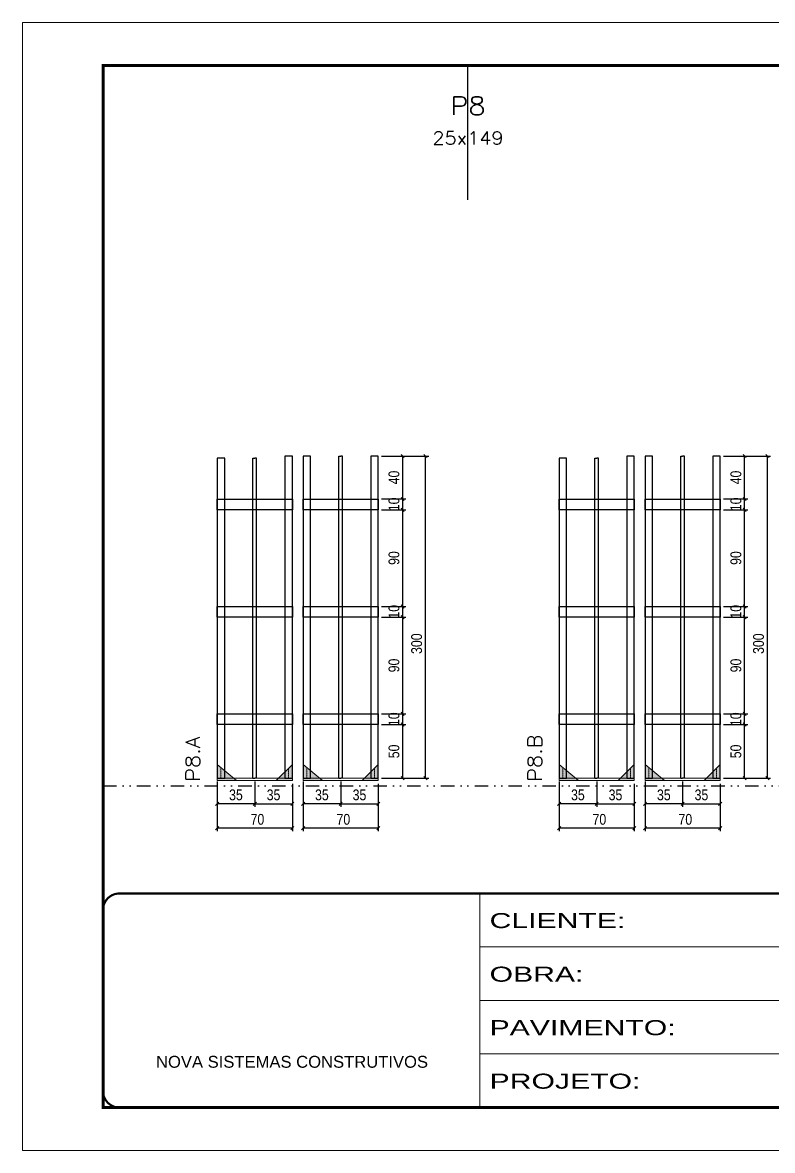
# Model space of a CAD drawing. Extents: x 14400 to 27878, y -21631 to 6985.
# Drawn here: x 17583 to 18281, y -7848 to -6798 of the extents above; entities that cross this region are included whole.
import ezdxf
from ezdxf.enums import TextEntityAlignment as Align

# ---------------------------------------------------------------- set-up
doc = ezdxf.new("R2010")
doc.units = 0
for name, pattern in [('CONTINUO', [0]), ('DASHED', [0.75, 0.5, -0.25]), ('DIVIDE2', [0.625, 0.25, -0.125, 0, -0.125, 0, -0.125]), ('HIDDEN', [0.375, 0.25, -0.125])]:
    doc.linetypes.add(name, pattern=pattern)
for name, color, linetype in [('COTA', 241, 'Continuous'), ('Nível', 160, 'Continuous'), ('SARR_2.2x10', 60, 'Continuous'), ('SARR_3.5x7', 81, 'Continuous'), ('SARR_7x7', 40, 'Continuous'), ('Texto de Titulo', 7, 'Continuous'), ('Texto Qtd Sarr', 242, 'Continuous')]:
    doc.layers.add(name, color=color, linetype=linetype)
for name, color, linetype, lineweight in [('Folhas', 255, 'Continuous', 9), ('Madeira', 126, 'Continuous', 18), ('Sarr 2.2x7', 40, 'Continuous', 9), ('SARRAFO DE PRESSAO', 251, 'DASHED', 9), ('Texto Seção', 7, 'Continuous', 15)]:
    doc.layers.add(name, color=color, linetype=linetype, lineweight=lineweight)
doc.styles.add('ARIAL', font='arial.ttf')
doc.styles.add('COTA TECNICA', font='techl___.ttf', dxfattribs={"height": 10})
doc.styles.add('REGUA-120', font='ROMANS.shx', dxfattribs={"height": 15})
doc.styles.add('ROMANS', font='romans.shx')
doc.styles.add('Tecnologia', font='')
doc.styles.get('Tecnologia').set_extended_font_data('Forgotten Futurist')
doc.dimstyles.new('PAINEL', dxfattribs={"dimtxt": 10, "dimasz": 3, "dimexe": 3, "dimexo": 3, "dimgap": 3, "dimtad": 1, "dimdec": 1, "dimzin": 12, "dimdsep": 46, "dimtxsty": 'COTA TECNICA', "dimblk1": 'OBLIQUE', "dimblk2": 'OBLIQUE', "dimsah": 1, "dimcen": 0.9, "dimclrd": 4, "dimclre": 4, "dimclrt": 240, "dimadec": 1, "dimazin": 3, "dimtfac": 1, "dimtdec": 1, "dimtmove": 0, "dimatfit": 3, "dimfxl": 1, "dimtolj": 1, "dimtzin": 12, "dimarcsym": 0})

# ---------------------------------------------------------------- blocks, each defined once
blk = doc.blocks.new('9999999999')
at = {"color": 30, "linetype": 'CONTINUO'}
for p, q in [((98564.6, 34230.2), (98564.6, 34429.4)), ((98564.6, 34379.6), (99584, 34379.6)), ((98564.6, 34329.8), (99488, 34329.8)), ((98564.6, 34280), (99488, 34280))]:
    blk.add_line(p, q, dxfattribs=at)
at = {"color": 30, "linetype": 'CONTINUO', "const_width": 2}
blk.add_lwpolyline([(99584, 34230.2), (99584, 34414.4, 0.414214), (99569, 34429.4), (98229, 34429.4, 0.414214), (98214, 34414.4), (98214, 34245.2, 0.414214), (98229, 34230.2), (99584, 34230.2)], format="xyb", dxfattribs=at)
at = {"layer": 'Folhas'}
blk.add_lwpolyline([(98139, 34190.2), (99624, 34190.2), (99624, 35240.2), (98139, 35240.2)], close=True, dxfattribs=at)
at = {"layer": 'Folhas', "color": 30, "const_width": 3}
blk.add_lwpolyline([(98214, 34230.2), (99584, 34230.2), (99584, 35200.2), (98214, 35200.2)], close=True, dxfattribs=at)
at = {"color": 7, "linetype": 'Continuous', "ltscale": 5, "style": 'ARIAL'}
blk.add_text('NOVA SISTEMAS CONSTRUTIVOS', height=11.059, dxfattribs=at).set_placement((98263.2, 34267.2))
at = {"layer": 'Folhas', "color": 7, "style": 'Tecnologia', "width": 1.5}
for s, p in [('CLIENTE:', (98573.7, 34397.2)), ('OBRA:', (98573.7, 34347.3)), ('PAVIMENTO:', (98573.7, 34297.5)), ('PROJETO:', (98573.7, 34247.7))]:
    blk.add_text(s, height=14, dxfattribs=at).set_placement(p)
blk = doc.blocks.new('_Oblique')
at = {"color": 0, "linetype": 'ByBlock', "lineweight": -2}
blk.add_line((-0.5, -0.5), (0.5, 0.5), dxfattribs=at)
blk = doc.blocks.new('*D3918')
at = {"layer": 'COTA', "color": 4, "lineweight": -2, "transparency": 16777216}
for p, q in [((18232.9, -7506.9), (18232.9, -7551.1)), ((18162.9, -7519.9), (18162.9, -7551.1)), ((18232.9, -7548.1), (18162.9, -7548.1))]:
    blk.add_line(p, q, dxfattribs=at)
at = {"layer": 'Defpoints', "color": 0, "transparency": 16777216}
for p in [(18232.9, -7503.9), (18162.9, -7516.9), (18162.9, -7548.1)]:
    blk.add_point(p, dxfattribs=at)
at = {"layer": 'COTA', "color": 4, "lineweight": -2, "transparency": 16777216, "xscale": 3, "yscale": 3, "zscale": 3, "rotation": 180}
blk.add_blockref('_Oblique', (18162.9, -7548.1), dxfattribs=at)
at = {"layer": 'COTA', "color": 4, "lineweight": -2, "transparency": 16777216, "xscale": 3, "yscale": 3, "zscale": 3}
blk.add_blockref('_Oblique', (18232.9, -7548.1), dxfattribs=at)
at = {"layer": 'COTA', "color": 240, "transparency": 16777216, "insert": (18200.4, -7540), "char_height": 10, "attachment_point": 5, "style": 'COTA TECNICA'}
blk.add_mtext('\\A1;70', dxfattribs=at)
blk = doc.blocks.new('*D3919')
at = {"layer": 'COTA', "color": 4, "lineweight": -2, "transparency": 16777216}
for p, q in [((18235.9, -7451.7), (18258.6, -7451.7)), ((18255.6, -7501.7), (18255.6, -7451.7)), ((18235.9, -7501.7), (18258.6, -7501.7))]:
    blk.add_line(p, q, dxfattribs=at)
at = {"layer": 'Defpoints', "color": 0, "transparency": 16777216}
for p in [(18232.9, -7451.7), (18255.6, -7451.7), (18232.9, -7501.7)]:
    blk.add_point(p, dxfattribs=at)
at = {"layer": 'COTA', "color": 4, "lineweight": -2, "transparency": 16777216, "xscale": 3, "yscale": 3, "zscale": 3}
for p, rotation in [((18255.6, -7451.7), 90), ((18255.6, -7501.7), 270)]:
    blk.add_blockref('_Oblique', p, dxfattribs=dict(at, rotation=rotation))
at = {"layer": 'COTA', "color": 240, "transparency": 16777216, "insert": (18247.5, -7476.7), "char_height": 10, "attachment_point": 5, "rotation": 90, "style": 'COTA TECNICA'}
blk.add_mtext('\\A1;50', dxfattribs=at)
blk = doc.blocks.new('*D3920')
at = {"layer": 'COTA', "color": 4, "lineweight": -2, "transparency": 16777216}
for p, q in [((18235.9, -7441.7), (18258.6, -7441.7)), ((18255.6, -7451.7), (18255.6, -7441.7)), ((18235.9, -7451.7), (18258.6, -7451.7))]:
    blk.add_line(p, q, dxfattribs=at)
at = {"layer": 'Defpoints', "color": 0, "transparency": 16777216}
for p in [(18232.9, -7441.7), (18255.6, -7441.7), (18232.9, -7451.7)]:
    blk.add_point(p, dxfattribs=at)
at = {"layer": 'COTA', "color": 4, "lineweight": -2, "transparency": 16777216, "xscale": 3, "yscale": 3, "zscale": 3}
for p, rotation in [((18255.6, -7441.7), 90), ((18255.6, -7451.7), 270)]:
    blk.add_blockref('_Oblique', p, dxfattribs=dict(at, rotation=rotation))
at = {"layer": 'COTA', "color": 240, "transparency": 16777216, "insert": (18247.5, -7446.7), "char_height": 10, "attachment_point": 5, "rotation": 90, "style": 'COTA TECNICA'}
blk.add_mtext('\\A1;10', dxfattribs=at)
blk = doc.blocks.new('*D3921')
at = {"layer": 'COTA', "color": 4, "lineweight": -2, "transparency": 16777216}
for p, q in [((18235.9, -7351.7), (18258.6, -7351.7)), ((18255.6, -7441.7), (18255.6, -7351.7)), ((18235.9, -7441.7), (18258.6, -7441.7))]:
    blk.add_line(p, q, dxfattribs=at)
at = {"layer": 'Defpoints', "color": 0, "transparency": 16777216}
for p in [(18232.9, -7351.7), (18255.6, -7351.7), (18232.9, -7441.7)]:
    blk.add_point(p, dxfattribs=at)
at = {"layer": 'COTA', "color": 4, "lineweight": -2, "transparency": 16777216, "xscale": 3, "yscale": 3, "zscale": 3}
for p, rotation in [((18255.6, -7351.7), 90), ((18255.6, -7441.7), 270)]:
    blk.add_blockref('_Oblique', p, dxfattribs=dict(at, rotation=rotation))
at = {"layer": 'COTA', "color": 240, "transparency": 16777216, "insert": (18247.5, -7396.7), "char_height": 10, "attachment_point": 5, "rotation": 90, "style": 'COTA TECNICA'}
blk.add_mtext('\\A1;90', dxfattribs=at)
blk = doc.blocks.new('*D3922')
at = {"layer": 'COTA', "color": 4, "lineweight": -2, "transparency": 16777216}
for p, q in [((18235.9, -7341.7), (18258.6, -7341.7)), ((18255.6, -7351.7), (18255.6, -7341.7)), ((18235.9, -7351.7), (18258.6, -7351.7))]:
    blk.add_line(p, q, dxfattribs=at)
at = {"layer": 'Defpoints', "color": 0, "transparency": 16777216}
for p in [(18232.9, -7341.7), (18255.6, -7341.7), (18232.9, -7351.7)]:
    blk.add_point(p, dxfattribs=at)
at = {"layer": 'COTA', "color": 4, "lineweight": -2, "transparency": 16777216, "xscale": 3, "yscale": 3, "zscale": 3}
for p, rotation in [((18255.6, -7341.7), 90), ((18255.6, -7351.7), 270)]:
    blk.add_blockref('_Oblique', p, dxfattribs=dict(at, rotation=rotation))
at = {"layer": 'COTA', "color": 240, "transparency": 16777216, "insert": (18247.5, -7346.7), "char_height": 10, "attachment_point": 5, "rotation": 90, "style": 'COTA TECNICA'}
blk.add_mtext('\\A1;10', dxfattribs=at)
blk = doc.blocks.new('*D3923')
at = {"layer": 'COTA', "color": 4, "lineweight": -2, "transparency": 16777216}
for p, q in [((18235.9, -7201.7), (18279.8, -7201.7)), ((18276.8, -7501.7), (18276.8, -7201.7)), ((18235.9, -7501.7), (18279.8, -7501.7))]:
    blk.add_line(p, q, dxfattribs=at)
at = {"layer": 'Defpoints', "color": 0, "transparency": 16777216}
for p in [(18232.9, -7201.7), (18276.8, -7201.7), (18232.9, -7501.7)]:
    blk.add_point(p, dxfattribs=at)
at = {"layer": 'COTA', "color": 4, "lineweight": -2, "transparency": 16777216, "xscale": 3, "yscale": 3, "zscale": 3}
for p, rotation in [((18276.8, -7201.7), 90), ((18276.8, -7501.7), 270)]:
    blk.add_blockref('_Oblique', p, dxfattribs=dict(at, rotation=rotation))
at = {"layer": 'COTA', "color": 240, "transparency": 16777216, "insert": (18268.6, -7376.4), "char_height": 10, "attachment_point": 5, "rotation": 90, "style": 'COTA TECNICA'}
blk.add_mtext('\\A1;300', dxfattribs=at)
blk = doc.blocks.new('*D3924')
at = {"layer": 'COTA', "color": 4, "lineweight": -2, "transparency": 16777216}
for p, q in [((18152.9, -7506.9), (18152.9, -7551.1)), ((18082.9, -7519.9), (18082.9, -7551.1)), ((18152.9, -7548.1), (18082.9, -7548.1))]:
    blk.add_line(p, q, dxfattribs=at)
at = {"layer": 'Defpoints', "color": 0, "transparency": 16777216}
for p in [(18152.9, -7503.9), (18082.9, -7516.9), (18082.9, -7548.1)]:
    blk.add_point(p, dxfattribs=at)
at = {"layer": 'COTA', "color": 4, "lineweight": -2, "transparency": 16777216, "xscale": 3, "yscale": 3, "zscale": 3, "rotation": 180}
blk.add_blockref('_Oblique', (18082.9, -7548.1), dxfattribs=at)
at = {"layer": 'COTA', "color": 4, "lineweight": -2, "transparency": 16777216, "xscale": 3, "yscale": 3, "zscale": 3}
blk.add_blockref('_Oblique', (18152.9, -7548.1), dxfattribs=at)
at = {"layer": 'COTA', "color": 240, "transparency": 16777216, "insert": (18120.4, -7540), "char_height": 10, "attachment_point": 5, "style": 'COTA TECNICA'}
blk.add_mtext('\\A1;70', dxfattribs=at)
blk = doc.blocks.new('*D3925')
at = {"layer": 'COTA', "color": 4, "lineweight": -2, "transparency": 16777216}
for p, q in [((18082.9, -7504.7), (18082.9, -7528.4)), ((18117.9, -7504.7), (18117.9, -7528.4)), ((18117.9, -7525.4), (18082.9, -7525.4))]:
    blk.add_line(p, q, dxfattribs=at)
at = {"layer": 'Defpoints', "color": 0, "transparency": 16777216}
for p in [(18082.9, -7501.7), (18117.9, -7501.7), (18082.9, -7525.4)]:
    blk.add_point(p, dxfattribs=at)
at = {"layer": 'COTA', "color": 4, "lineweight": -2, "transparency": 16777216, "xscale": 3, "yscale": 3, "zscale": 3, "rotation": 180}
blk.add_blockref('_Oblique', (18082.9, -7525.4), dxfattribs=at)
at = {"layer": 'COTA', "color": 4, "lineweight": -2, "transparency": 16777216, "xscale": 3, "yscale": 3, "zscale": 3}
blk.add_blockref('_Oblique', (18117.9, -7525.4), dxfattribs=at)
at = {"layer": 'COTA', "color": 240, "transparency": 16777216, "insert": (18100.4, -7517.2), "char_height": 10, "attachment_point": 5, "style": 'COTA TECNICA'}
blk.add_mtext('\\A1;35', dxfattribs=at)
blk = doc.blocks.new('*D3926')
at = {"layer": 'COTA', "color": 4, "lineweight": -2, "transparency": 16777216}
for p, q in [((18235.9, -7251.7), (18258.6, -7251.7)), ((18255.6, -7341.7), (18255.6, -7251.7)), ((18235.9, -7341.7), (18258.6, -7341.7))]:
    blk.add_line(p, q, dxfattribs=at)
at = {"layer": 'Defpoints', "color": 0, "transparency": 16777216}
for p in [(18232.9, -7251.7), (18255.6, -7251.7), (18232.9, -7341.7)]:
    blk.add_point(p, dxfattribs=at)
at = {"layer": 'COTA', "color": 4, "lineweight": -2, "transparency": 16777216, "xscale": 3, "yscale": 3, "zscale": 3}
for p, rotation in [((18255.6, -7251.7), 90), ((18255.6, -7341.7), 270)]:
    blk.add_blockref('_Oblique', p, dxfattribs=dict(at, rotation=rotation))
at = {"layer": 'COTA', "color": 240, "transparency": 16777216, "insert": (18247.5, -7296.7), "char_height": 10, "attachment_point": 5, "rotation": 90, "style": 'COTA TECNICA'}
blk.add_mtext('\\A1;90', dxfattribs=at)
blk = doc.blocks.new('*D3927')
at = {"layer": 'COTA', "color": 4, "lineweight": -2, "transparency": 16777216}
for p, q in [((18235.9, -7241.7), (18258.6, -7241.7)), ((18255.6, -7251.7), (18255.6, -7241.7)), ((18235.9, -7251.7), (18258.6, -7251.7))]:
    blk.add_line(p, q, dxfattribs=at)
at = {"layer": 'Defpoints', "color": 0, "transparency": 16777216}
for p in [(18232.9, -7241.7), (18255.6, -7241.7), (18232.9, -7251.7)]:
    blk.add_point(p, dxfattribs=at)
at = {"layer": 'COTA', "color": 4, "lineweight": -2, "transparency": 16777216, "xscale": 3, "yscale": 3, "zscale": 3}
for p, rotation in [((18255.6, -7241.7), 90), ((18255.6, -7251.7), 270)]:
    blk.add_blockref('_Oblique', p, dxfattribs=dict(at, rotation=rotation))
at = {"layer": 'COTA', "color": 240, "transparency": 16777216, "insert": (18247.5, -7246.7), "char_height": 10, "attachment_point": 5, "rotation": 90, "style": 'COTA TECNICA'}
blk.add_mtext('\\A1;10', dxfattribs=at)
blk = doc.blocks.new('*D3928')
at = {"layer": 'COTA', "color": 4, "lineweight": -2, "transparency": 16777216}
for p, q in [((18235.9, -7201.7), (18258.6, -7201.7)), ((18255.6, -7241.7), (18255.6, -7201.7)), ((18235.9, -7241.7), (18258.6, -7241.7))]:
    blk.add_line(p, q, dxfattribs=at)
at = {"layer": 'Defpoints', "color": 0, "transparency": 16777216}
for p in [(18232.9, -7201.7), (18255.6, -7201.7), (18232.9, -7241.7)]:
    blk.add_point(p, dxfattribs=at)
at = {"layer": 'COTA', "color": 4, "lineweight": -2, "transparency": 16777216, "xscale": 3, "yscale": 3, "zscale": 3}
for p, rotation in [((18255.6, -7201.7), 90), ((18255.6, -7241.7), 270)]:
    blk.add_blockref('_Oblique', p, dxfattribs=dict(at, rotation=rotation))
at = {"layer": 'COTA', "color": 240, "transparency": 16777216, "insert": (18247.5, -7221.7), "char_height": 10, "attachment_point": 5, "rotation": 90, "style": 'COTA TECNICA'}
blk.add_mtext('\\A1;40', dxfattribs=at)
blk = doc.blocks.new('*D3929')
at = {"layer": 'COTA', "color": 4, "lineweight": -2, "transparency": 16777216}
for p, q in [((18162.9, -7504.7), (18162.9, -7528.4)), ((18197.9, -7504.7), (18197.9, -7528.4)), ((18197.9, -7525.4), (18162.9, -7525.4))]:
    blk.add_line(p, q, dxfattribs=at)
at = {"layer": 'Defpoints', "color": 0, "transparency": 16777216}
for p in [(18162.9, -7501.7), (18197.9, -7501.7), (18162.9, -7525.4)]:
    blk.add_point(p, dxfattribs=at)
at = {"layer": 'COTA', "color": 4, "lineweight": -2, "transparency": 16777216, "xscale": 3, "yscale": 3, "zscale": 3, "rotation": 180}
blk.add_blockref('_Oblique', (18162.9, -7525.4), dxfattribs=at)
at = {"layer": 'COTA', "color": 4, "lineweight": -2, "transparency": 16777216, "xscale": 3, "yscale": 3, "zscale": 3}
blk.add_blockref('_Oblique', (18197.9, -7525.4), dxfattribs=at)
at = {"layer": 'COTA', "color": 240, "transparency": 16777216, "insert": (18180.4, -7517.2), "char_height": 10, "attachment_point": 5, "style": 'COTA TECNICA'}
blk.add_mtext('\\A1;35', dxfattribs=at)
blk = doc.blocks.new('*D3916')
at = {"layer": 'COTA', "color": 4, "lineweight": -2, "transparency": 16777216}
for p, q in [((18117.9, -7504.7), (18117.9, -7528.4)), ((18152.9, -7506.9), (18152.9, -7528.4)), ((18117.9, -7525.4), (18152.9, -7525.4))]:
    blk.add_line(p, q, dxfattribs=at)
at = {"layer": 'Defpoints', "color": 0, "transparency": 16777216}
for p in [(18117.9, -7501.7), (18152.9, -7503.9), (18152.9, -7525.4)]:
    blk.add_point(p, dxfattribs=at)
at = {"layer": 'COTA', "color": 4, "lineweight": -2, "transparency": 16777216, "xscale": 3, "yscale": 3, "zscale": 3, "rotation": 180}
blk.add_blockref('_Oblique', (18117.9, -7525.4), dxfattribs=at)
at = {"layer": 'COTA', "color": 4, "lineweight": -2, "transparency": 16777216, "xscale": 3, "yscale": 3, "zscale": 3}
blk.add_blockref('_Oblique', (18152.9, -7525.4), dxfattribs=at)
at = {"layer": 'COTA', "color": 240, "transparency": 16777216, "insert": (18135.4, -7517.2), "char_height": 10, "attachment_point": 5, "style": 'COTA TECNICA'}
blk.add_mtext('\\A1;35', dxfattribs=at)
blk = doc.blocks.new('*D3917')
at = {"layer": 'COTA', "color": 4, "lineweight": -2, "transparency": 16777216}
for p, q in [((18197.9, -7504.7), (18197.9, -7528.4)), ((18232.9, -7506.9), (18232.9, -7528.4)), ((18197.9, -7525.4), (18232.9, -7525.4))]:
    blk.add_line(p, q, dxfattribs=at)
at = {"layer": 'Defpoints', "color": 0, "transparency": 16777216}
for p in [(18197.9, -7501.7), (18232.9, -7503.9), (18232.9, -7525.4)]:
    blk.add_point(p, dxfattribs=at)
at = {"layer": 'COTA', "color": 4, "lineweight": -2, "transparency": 16777216, "xscale": 3, "yscale": 3, "zscale": 3, "rotation": 180}
blk.add_blockref('_Oblique', (18197.9, -7525.4), dxfattribs=at)
at = {"layer": 'COTA', "color": 4, "lineweight": -2, "transparency": 16777216, "xscale": 3, "yscale": 3, "zscale": 3}
blk.add_blockref('_Oblique', (18232.9, -7525.4), dxfattribs=at)
at = {"layer": 'COTA', "color": 240, "transparency": 16777216, "insert": (18215.4, -7517.2), "char_height": 10, "attachment_point": 5, "style": 'COTA TECNICA'}
blk.add_mtext('\\A1;35', dxfattribs=at)
blk = doc.blocks.new('titulo1')
at = {"layer": 'Defpoints', "color": 252, "linetype": 'HIDDEN', "ltscale": 2}
blk.add_line((0, 0), (0, 125), dxfattribs=at)
at = {"layer": 'Defpoints', "style": 'ROMANS', "oblique": 15}
blk.add_attdef('FOLHA', text='', height=10, dxfattribs=at).set_placement((0, 15.6), align=Align.MIDDLE_CENTER)
at = {"layer": 'Texto Qtd Sarr', "color": 3, "style": 'ROMANS', "oblique": 15}
for tag, height, p in [('TITULO', 17, (0, 71.4)), ('SEÇÃO', 12, (0, 41.5))]:
    blk.add_attdef(tag, text='', height=height, dxfattribs=at).set_placement(p, align=Align.MIDDLE_CENTER)
blk = doc.blocks.new('*D3930')
at = {"layer": 'COTA', "color": 4, "lineweight": -2, "transparency": 16777216}
for p, q in [((17914.6, -7506.9), (17914.6, -7551.1)), ((17844.6, -7519.9), (17844.6, -7551.1)), ((17914.6, -7548.1), (17844.6, -7548.1))]:
    blk.add_line(p, q, dxfattribs=at)
at = {"layer": 'Defpoints', "color": 0, "transparency": 16777216}
for p in [(17914.6, -7503.9), (17844.6, -7516.9), (17844.6, -7548.1)]:
    blk.add_point(p, dxfattribs=at)
at = {"layer": 'COTA', "color": 4, "lineweight": -2, "transparency": 16777216, "xscale": 3, "yscale": 3, "zscale": 3, "rotation": 180}
blk.add_blockref('_Oblique', (17844.6, -7548.1), dxfattribs=at)
at = {"layer": 'COTA', "color": 4, "lineweight": -2, "transparency": 16777216, "xscale": 3, "yscale": 3, "zscale": 3}
blk.add_blockref('_Oblique', (17914.6, -7548.1), dxfattribs=at)
at = {"layer": 'COTA', "color": 240, "transparency": 16777216, "insert": (17882.1, -7540), "char_height": 10, "attachment_point": 5, "style": 'COTA TECNICA'}
blk.add_mtext('\\A1;70', dxfattribs=at)
blk = doc.blocks.new('*D3931')
at = {"layer": 'COTA', "color": 4, "lineweight": -2, "transparency": 16777216}
for p, q in [((17917.6, -7451.7), (17940.3, -7451.7)), ((17937.3, -7501.7), (17937.3, -7451.7)), ((17917.6, -7501.7), (17940.3, -7501.7))]:
    blk.add_line(p, q, dxfattribs=at)
at = {"layer": 'Defpoints', "color": 0, "transparency": 16777216}
for p in [(17914.6, -7451.7), (17937.3, -7451.7), (17914.6, -7501.7)]:
    blk.add_point(p, dxfattribs=at)
at = {"layer": 'COTA', "color": 4, "lineweight": -2, "transparency": 16777216, "xscale": 3, "yscale": 3, "zscale": 3}
for p, rotation in [((17937.3, -7451.7), 90), ((17937.3, -7501.7), 270)]:
    blk.add_blockref('_Oblique', p, dxfattribs=dict(at, rotation=rotation))
at = {"layer": 'COTA', "color": 240, "transparency": 16777216, "insert": (17929.2, -7476.7), "char_height": 10, "attachment_point": 5, "rotation": 90, "style": 'COTA TECNICA'}
blk.add_mtext('\\A1;50', dxfattribs=at)
blk = doc.blocks.new('*D3932')
at = {"layer": 'COTA', "color": 4, "lineweight": -2, "transparency": 16777216}
for p, q in [((17917.6, -7441.7), (17940.3, -7441.7)), ((17937.3, -7451.7), (17937.3, -7441.7)), ((17917.6, -7451.7), (17940.3, -7451.7))]:
    blk.add_line(p, q, dxfattribs=at)
at = {"layer": 'Defpoints', "color": 0, "transparency": 16777216}
for p in [(17914.6, -7441.7), (17937.3, -7441.7), (17914.6, -7451.7)]:
    blk.add_point(p, dxfattribs=at)
at = {"layer": 'COTA', "color": 4, "lineweight": -2, "transparency": 16777216, "xscale": 3, "yscale": 3, "zscale": 3}
for p, rotation in [((17937.3, -7441.7), 90), ((17937.3, -7451.7), 270)]:
    blk.add_blockref('_Oblique', p, dxfattribs=dict(at, rotation=rotation))
at = {"layer": 'COTA', "color": 240, "transparency": 16777216, "insert": (17929.2, -7446.7), "char_height": 10, "attachment_point": 5, "rotation": 90, "style": 'COTA TECNICA'}
blk.add_mtext('\\A1;10', dxfattribs=at)
blk = doc.blocks.new('*D3933')
at = {"layer": 'COTA', "color": 4, "lineweight": -2, "transparency": 16777216}
for p, q in [((17917.6, -7351.7), (17940.3, -7351.7)), ((17937.3, -7441.7), (17937.3, -7351.7)), ((17917.6, -7441.7), (17940.3, -7441.7))]:
    blk.add_line(p, q, dxfattribs=at)
at = {"layer": 'Defpoints', "color": 0, "transparency": 16777216}
for p in [(17914.6, -7351.7), (17937.3, -7351.7), (17914.6, -7441.7)]:
    blk.add_point(p, dxfattribs=at)
at = {"layer": 'COTA', "color": 4, "lineweight": -2, "transparency": 16777216, "xscale": 3, "yscale": 3, "zscale": 3}
for p, rotation in [((17937.3, -7351.7), 90), ((17937.3, -7441.7), 270)]:
    blk.add_blockref('_Oblique', p, dxfattribs=dict(at, rotation=rotation))
at = {"layer": 'COTA', "color": 240, "transparency": 16777216, "insert": (17929.2, -7396.7), "char_height": 10, "attachment_point": 5, "rotation": 90, "style": 'COTA TECNICA'}
blk.add_mtext('\\A1;90', dxfattribs=at)
blk = doc.blocks.new('*D3934')
at = {"layer": 'COTA', "color": 4, "lineweight": -2, "transparency": 16777216}
for p, q in [((17917.6, -7341.7), (17940.3, -7341.7)), ((17937.3, -7351.7), (17937.3, -7341.7)), ((17917.6, -7351.7), (17940.3, -7351.7))]:
    blk.add_line(p, q, dxfattribs=at)
at = {"layer": 'Defpoints', "color": 0, "transparency": 16777216}
for p in [(17914.6, -7341.7), (17937.3, -7341.7), (17914.6, -7351.7)]:
    blk.add_point(p, dxfattribs=at)
at = {"layer": 'COTA', "color": 4, "lineweight": -2, "transparency": 16777216, "xscale": 3, "yscale": 3, "zscale": 3}
for p, rotation in [((17937.3, -7341.7), 90), ((17937.3, -7351.7), 270)]:
    blk.add_blockref('_Oblique', p, dxfattribs=dict(at, rotation=rotation))
at = {"layer": 'COTA', "color": 240, "transparency": 16777216, "insert": (17929.2, -7346.7), "char_height": 10, "attachment_point": 5, "rotation": 90, "style": 'COTA TECNICA'}
blk.add_mtext('\\A1;10', dxfattribs=at)
blk = doc.blocks.new('*D3935')
at = {"layer": 'COTA', "color": 4, "lineweight": -2, "transparency": 16777216}
for p, q in [((17917.6, -7201.7), (17961.5, -7201.7)), ((17958.5, -7501.7), (17958.5, -7201.7)), ((17917.6, -7501.7), (17961.5, -7501.7))]:
    blk.add_line(p, q, dxfattribs=at)
at = {"layer": 'Defpoints', "color": 0, "transparency": 16777216}
for p in [(17914.6, -7201.7), (17958.5, -7201.7), (17914.6, -7501.7)]:
    blk.add_point(p, dxfattribs=at)
at = {"layer": 'COTA', "color": 4, "lineweight": -2, "transparency": 16777216, "xscale": 3, "yscale": 3, "zscale": 3}
for p, rotation in [((17958.5, -7201.7), 90), ((17958.5, -7501.7), 270)]:
    blk.add_blockref('_Oblique', p, dxfattribs=dict(at, rotation=rotation))
at = {"layer": 'COTA', "color": 240, "transparency": 16777216, "insert": (17950.3, -7376.4), "char_height": 10, "attachment_point": 5, "rotation": 90, "style": 'COTA TECNICA'}
blk.add_mtext('\\A1;300', dxfattribs=at)
blk = doc.blocks.new('*D3936')
at = {"layer": 'COTA', "color": 4, "lineweight": -2, "transparency": 16777216}
for p, q in [((17834.6, -7506.9), (17834.6, -7551.1)), ((17764.6, -7519.9), (17764.6, -7551.1)), ((17834.6, -7548.1), (17764.6, -7548.1))]:
    blk.add_line(p, q, dxfattribs=at)
at = {"layer": 'Defpoints', "color": 0, "transparency": 16777216}
for p in [(17834.6, -7503.9), (17764.6, -7516.9), (17764.6, -7548.1)]:
    blk.add_point(p, dxfattribs=at)
at = {"layer": 'COTA', "color": 4, "lineweight": -2, "transparency": 16777216, "xscale": 3, "yscale": 3, "zscale": 3, "rotation": 180}
blk.add_blockref('_Oblique', (17764.6, -7548.1), dxfattribs=at)
at = {"layer": 'COTA', "color": 4, "lineweight": -2, "transparency": 16777216, "xscale": 3, "yscale": 3, "zscale": 3}
blk.add_blockref('_Oblique', (17834.6, -7548.1), dxfattribs=at)
at = {"layer": 'COTA', "color": 240, "transparency": 16777216, "insert": (17802.1, -7540), "char_height": 10, "attachment_point": 5, "style": 'COTA TECNICA'}
blk.add_mtext('\\A1;70', dxfattribs=at)
blk = doc.blocks.new('*D3937')
at = {"layer": 'COTA', "color": 4, "lineweight": -2, "transparency": 16777216}
for p, q in [((17764.6, -7504.7), (17764.6, -7528.4)), ((17799.6, -7504.7), (17799.6, -7528.4)), ((17799.6, -7525.4), (17764.6, -7525.4))]:
    blk.add_line(p, q, dxfattribs=at)
at = {"layer": 'Defpoints', "color": 0, "transparency": 16777216}
for p in [(17764.6, -7501.7), (17799.6, -7501.7), (17764.6, -7525.4)]:
    blk.add_point(p, dxfattribs=at)
at = {"layer": 'COTA', "color": 4, "lineweight": -2, "transparency": 16777216, "xscale": 3, "yscale": 3, "zscale": 3, "rotation": 180}
blk.add_blockref('_Oblique', (17764.6, -7525.4), dxfattribs=at)
at = {"layer": 'COTA', "color": 4, "lineweight": -2, "transparency": 16777216, "xscale": 3, "yscale": 3, "zscale": 3}
blk.add_blockref('_Oblique', (17799.6, -7525.4), dxfattribs=at)
at = {"layer": 'COTA', "color": 240, "transparency": 16777216, "insert": (17782.1, -7517.2), "char_height": 10, "attachment_point": 5, "style": 'COTA TECNICA'}
blk.add_mtext('\\A1;35', dxfattribs=at)
blk = doc.blocks.new('*D3938')
at = {"layer": 'COTA', "color": 4, "lineweight": -2, "transparency": 16777216}
for p, q in [((17917.6, -7251.7), (17940.3, -7251.7)), ((17937.3, -7341.7), (17937.3, -7251.7)), ((17917.6, -7341.7), (17940.3, -7341.7))]:
    blk.add_line(p, q, dxfattribs=at)
at = {"layer": 'Defpoints', "color": 0, "transparency": 16777216}
for p in [(17914.6, -7251.7), (17937.3, -7251.7), (17914.6, -7341.7)]:
    blk.add_point(p, dxfattribs=at)
at = {"layer": 'COTA', "color": 4, "lineweight": -2, "transparency": 16777216, "xscale": 3, "yscale": 3, "zscale": 3}
for p, rotation in [((17937.3, -7251.7), 90), ((17937.3, -7341.7), 270)]:
    blk.add_blockref('_Oblique', p, dxfattribs=dict(at, rotation=rotation))
at = {"layer": 'COTA', "color": 240, "transparency": 16777216, "insert": (17929.2, -7296.7), "char_height": 10, "attachment_point": 5, "rotation": 90, "style": 'COTA TECNICA'}
blk.add_mtext('\\A1;90', dxfattribs=at)
blk = doc.blocks.new('*D3939')
at = {"layer": 'COTA', "color": 4, "lineweight": -2, "transparency": 16777216}
for p, q in [((17917.6, -7241.7), (17940.3, -7241.7)), ((17937.3, -7251.7), (17937.3, -7241.7)), ((17917.6, -7251.7), (17940.3, -7251.7))]:
    blk.add_line(p, q, dxfattribs=at)
at = {"layer": 'Defpoints', "color": 0, "transparency": 16777216}
for p in [(17914.6, -7241.7), (17937.3, -7241.7), (17914.6, -7251.7)]:
    blk.add_point(p, dxfattribs=at)
at = {"layer": 'COTA', "color": 4, "lineweight": -2, "transparency": 16777216, "xscale": 3, "yscale": 3, "zscale": 3}
for p, rotation in [((17937.3, -7241.7), 90), ((17937.3, -7251.7), 270)]:
    blk.add_blockref('_Oblique', p, dxfattribs=dict(at, rotation=rotation))
at = {"layer": 'COTA', "color": 240, "transparency": 16777216, "insert": (17929.2, -7246.7), "char_height": 10, "attachment_point": 5, "rotation": 90, "style": 'COTA TECNICA'}
blk.add_mtext('\\A1;10', dxfattribs=at)
blk = doc.blocks.new('*D3940')
at = {"layer": 'COTA', "color": 4, "lineweight": -2, "transparency": 16777216}
for p, q in [((17917.6, -7201.7), (17940.3, -7201.7)), ((17937.3, -7241.7), (17937.3, -7201.7)), ((17917.6, -7241.7), (17940.3, -7241.7))]:
    blk.add_line(p, q, dxfattribs=at)
at = {"layer": 'Defpoints', "color": 0, "transparency": 16777216}
for p in [(17914.6, -7201.7), (17937.3, -7201.7), (17914.6, -7241.7)]:
    blk.add_point(p, dxfattribs=at)
at = {"layer": 'COTA', "color": 4, "lineweight": -2, "transparency": 16777216, "xscale": 3, "yscale": 3, "zscale": 3}
for p, rotation in [((17937.3, -7201.7), 90), ((17937.3, -7241.7), 270)]:
    blk.add_blockref('_Oblique', p, dxfattribs=dict(at, rotation=rotation))
at = {"layer": 'COTA', "color": 240, "transparency": 16777216, "insert": (17929.2, -7221.7), "char_height": 10, "attachment_point": 5, "rotation": 90, "style": 'COTA TECNICA'}
blk.add_mtext('\\A1;40', dxfattribs=at)
blk = doc.blocks.new('*D3941')
at = {"layer": 'COTA', "color": 4, "lineweight": -2, "transparency": 16777216}
for p, q in [((17844.6, -7504.7), (17844.6, -7528.4)), ((17879.6, -7504.7), (17879.6, -7528.4)), ((17879.6, -7525.4), (17844.6, -7525.4))]:
    blk.add_line(p, q, dxfattribs=at)
at = {"layer": 'Defpoints', "color": 0, "transparency": 16777216}
for p in [(17844.6, -7501.7), (17879.6, -7501.7), (17844.6, -7525.4)]:
    blk.add_point(p, dxfattribs=at)
at = {"layer": 'COTA', "color": 4, "lineweight": -2, "transparency": 16777216, "xscale": 3, "yscale": 3, "zscale": 3, "rotation": 180}
blk.add_blockref('_Oblique', (17844.6, -7525.4), dxfattribs=at)
at = {"layer": 'COTA', "color": 4, "lineweight": -2, "transparency": 16777216, "xscale": 3, "yscale": 3, "zscale": 3}
blk.add_blockref('_Oblique', (17879.6, -7525.4), dxfattribs=at)
at = {"layer": 'COTA', "color": 240, "transparency": 16777216, "insert": (17862.1, -7517.2), "char_height": 10, "attachment_point": 5, "style": 'COTA TECNICA'}
blk.add_mtext('\\A1;35', dxfattribs=at)
blk = doc.blocks.new('*D3942')
at = {"layer": 'COTA', "color": 4, "lineweight": -2, "transparency": 16777216}
for p, q in [((17799.6, -7504.7), (17799.6, -7528.4)), ((17834.6, -7506.9), (17834.6, -7528.4)), ((17799.6, -7525.4), (17834.6, -7525.4))]:
    blk.add_line(p, q, dxfattribs=at)
at = {"layer": 'Defpoints', "color": 0, "transparency": 16777216}
for p in [(17799.6, -7501.7), (17834.6, -7503.9), (17834.6, -7525.4)]:
    blk.add_point(p, dxfattribs=at)
at = {"layer": 'COTA', "color": 4, "lineweight": -2, "transparency": 16777216, "xscale": 3, "yscale": 3, "zscale": 3, "rotation": 180}
blk.add_blockref('_Oblique', (17799.6, -7525.4), dxfattribs=at)
at = {"layer": 'COTA', "color": 4, "lineweight": -2, "transparency": 16777216, "xscale": 3, "yscale": 3, "zscale": 3}
blk.add_blockref('_Oblique', (17834.6, -7525.4), dxfattribs=at)
at = {"layer": 'COTA', "color": 240, "transparency": 16777216, "insert": (17817.1, -7517.2), "char_height": 10, "attachment_point": 5, "style": 'COTA TECNICA'}
blk.add_mtext('\\A1;35', dxfattribs=at)
blk = doc.blocks.new('*D3943')
at = {"layer": 'COTA', "color": 4, "lineweight": -2, "transparency": 16777216}
for p, q in [((17879.6, -7504.7), (17879.6, -7528.4)), ((17914.6, -7506.9), (17914.6, -7528.4)), ((17879.6, -7525.4), (17914.6, -7525.4))]:
    blk.add_line(p, q, dxfattribs=at)
at = {"layer": 'Defpoints', "color": 0, "transparency": 16777216}
for p in [(17879.6, -7501.7), (17914.6, -7503.9), (17914.6, -7525.4)]:
    blk.add_point(p, dxfattribs=at)
at = {"layer": 'COTA', "color": 4, "lineweight": -2, "transparency": 16777216, "xscale": 3, "yscale": 3, "zscale": 3, "rotation": 180}
blk.add_blockref('_Oblique', (17879.6, -7525.4), dxfattribs=at)
at = {"layer": 'COTA', "color": 4, "lineweight": -2, "transparency": 16777216, "xscale": 3, "yscale": 3, "zscale": 3}
blk.add_blockref('_Oblique', (17914.6, -7525.4), dxfattribs=at)
at = {"layer": 'COTA', "color": 240, "transparency": 16777216, "insert": (17897.1, -7517.2), "char_height": 10, "attachment_point": 5, "style": 'COTA TECNICA'}
blk.add_mtext('\\A1;35', dxfattribs=at)

msp = doc.modelspace()

# ---------------------------------------------------------------- hatches: boundary and pattern name
at = {"layer": 'Madeira'}
h = msp.add_hatch(color=252, dxfattribs=at)
h.dxf.hatch_style = 2
h.paths.add_polyline_path([(17764.6, -7488.89), (17764.6, -7503.89), (17782.6, -7503.89)])
h = msp.add_hatch(color=252, dxfattribs=at)
h.dxf.hatch_style = 2
h.paths.add_polyline_path([(17834.6, -7488.89), (17834.6, -7503.89), (17819.6, -7503.89)])
h = msp.add_hatch(color=252, dxfattribs=at)
h.dxf.hatch_style = 2
h.paths.add_polyline_path([(17844.6, -7488.89), (17844.6, -7503.89), (17862.6, -7503.89)])
h = msp.add_hatch(color=252, dxfattribs=at)
h.dxf.hatch_style = 2
h.paths.add_polyline_path([(17914.6, -7488.89), (17914.6, -7503.89), (17899.6, -7503.89)])
h = msp.add_hatch(color=252, dxfattribs=at)
h.dxf.hatch_style = 2
h.paths.add_polyline_path([(18082.92, -7488.89), (18082.92, -7503.89), (18100.92, -7503.89)])
h = msp.add_hatch(color=252, dxfattribs=at)
h.dxf.hatch_style = 2
h.paths.add_polyline_path([(18152.92, -7488.89), (18152.92, -7503.89), (18137.92, -7503.89)])
h = msp.add_hatch(color=252, dxfattribs=at)
h.dxf.hatch_style = 2
h.paths.add_polyline_path([(18162.92, -7488.89), (18162.92, -7503.89), (18180.92, -7503.89)])
h = msp.add_hatch(color=252, dxfattribs=at)
h.dxf.hatch_style = 2
h.paths.add_polyline_path([(18232.92, -7488.89), (18232.92, -7503.89), (18217.92, -7503.89)])

# ---------------------------------------------------------------- linework, layer by layer
at = {"layer": 'Madeira', "color": 1, "linetype": 'HIDDEN'}
for p, q in [((17768.1, -7492.39), (17768.1, -7501.69)), ((17768.1, -7492.39), (17768.1, -7501.69)), ((17771.6, -7495.89), (17771.6, -7501.69)), ((17831.1, -7492.39), (17831.1, -7501.69)), ((17831.1, -7492.39), (17831.1, -7501.69)), ((17848.1, -7492.39), (17848.1, -7501.69)), ((17848.1, -7492.39), (17848.1, -7501.69)), ((17851.6, -7495.89), (17851.6, -7501.69)), ((17911.1, -7492.39), (17911.1, -7501.69)), ((17911.1, -7492.39), (17911.1, -7501.69)), ((18086.42, -7492.39), (18086.42, -7501.69)), ((18086.42, -7492.39), (18086.42, -7501.69)), ((18089.92, -7495.89), (18089.92, -7501.69)), ((18149.42, -7492.39), (18149.42, -7501.69)), ((18149.42, -7492.39), (18149.42, -7501.69)), ((18166.42, -7492.39), (18166.42, -7501.69)), ((18166.42, -7492.39), (18166.42, -7501.69)), ((18169.92, -7495.89), (18169.92, -7501.69)), ((18229.42, -7492.39), (18229.42, -7501.69)), ((18229.42, -7492.39), (18229.42, -7501.69)), ((17774.44, -7501.69), (17764.6, -7501.69)), ((17774.44, -7501.69), (17764.6, -7501.69)), ((17780.4, -7501.69), (17764.6, -7501.69)), ((17821.8, -7501.69), (17834.6, -7501.69)), ((17824.77, -7501.69), (17834.6, -7501.69)), ((17824.77, -7501.69), (17834.6, -7501.69)), ((17854.44, -7501.69), (17844.6, -7501.69)), ((17854.44, -7501.69), (17844.6, -7501.69)), ((17860.4, -7501.69), (17844.6, -7501.69)), ((17901.8, -7501.69), (17914.6, -7501.69)), ((17904.77, -7501.69), (17914.6, -7501.69)), ((17904.77, -7501.69), (17914.6, -7501.69)), ((18092.75, -7501.69), (18082.92, -7501.69)), ((18092.75, -7501.69), (18082.92, -7501.69)), ((18098.72, -7501.69), (18082.92, -7501.69)), ((18140.12, -7501.69), (18152.92, -7501.69)), ((18143.09, -7501.69), (18152.92, -7501.69)), ((18143.09, -7501.69), (18152.92, -7501.69)), ((18172.75, -7501.69), (18162.92, -7501.69)), ((18172.75, -7501.69), (18162.92, -7501.69)), ((18178.72, -7501.69), (18162.92, -7501.69)), ((18220.12, -7501.69), (18232.92, -7501.69)), ((18223.09, -7501.69), (18232.92, -7501.69)), ((18223.09, -7501.69), (18232.92, -7501.69))]:
    msp.add_line(p, q, dxfattribs=at)
at = {"layer": 'Madeira'}
for p, q in [((17764.6, -7501.69), (17764.6, -7503.89)), ((17764.6, -7501.69), (17764.6, -7503.89)), ((17764.6, -7501.69), (17764.6, -7503.89)), ((17844.6, -7501.69), (17844.6, -7503.89)), ((17844.6, -7501.69), (17844.6, -7503.89)), ((17844.6, -7501.69), (17844.6, -7503.89)), ((18082.92, -7501.69), (18082.92, -7503.89)), ((18082.92, -7501.69), (18082.92, -7503.89)), ((18082.92, -7501.69), (18082.92, -7503.89)), ((18162.92, -7501.69), (18162.92, -7503.89)), ((18162.92, -7501.69), (18162.92, -7503.89)), ((18162.92, -7501.69), (18162.92, -7503.89))]:
    msp.add_line(p, q, dxfattribs=at)
at = {"layer": 'Madeira', "color": 0}
for points in [[(17764.6, -7488.89), (17764.6, -7503.89), (17782.6, -7503.89), (17764.6, -7488.89)], [(17834.6, -7488.89), (17834.6, -7503.89), (17819.6, -7503.89), (17834.6, -7488.89)], [(17844.6, -7488.89), (17844.6, -7503.89), (17862.6, -7503.89), (17844.6, -7488.89)], [(17914.6, -7488.89), (17914.6, -7503.89), (17899.6, -7503.89), (17914.6, -7488.89)], [(18082.92, -7488.89), (18082.92, -7503.89), (18100.92, -7503.89), (18082.92, -7488.89)], [(18152.92, -7488.89), (18152.92, -7503.89), (18137.92, -7503.89), (18152.92, -7488.89)], [(18162.92, -7488.89), (18162.92, -7503.89), (18180.92, -7503.89), (18162.92, -7488.89)], [(18232.92, -7488.89), (18232.92, -7503.89), (18217.92, -7503.89), (18232.92, -7488.89)]]:
    msp.add_lwpolyline(points, dxfattribs=at)
at = {"layer": 'Nível', "color": 4, "linetype": 'DIVIDE2', "ltscale": 50}
msp.add_line((17658.47, -7508.89), (19028.47, -7508.89), dxfattribs=at)
at = {"layer": 'Sarr 2.2x7'}
for points in [[(17834.6, -7501.69), (17764.6, -7501.69), (17764.6, -7503.89), (17834.6, -7503.89)], [(17914.6, -7501.69), (17844.6, -7501.69), (17844.6, -7503.89), (17914.6, -7503.89)], [(18152.92, -7501.69), (18082.92, -7501.69), (18082.92, -7503.89), (18152.92, -7503.89)], [(18232.92, -7501.69), (18162.92, -7501.69), (18162.92, -7503.89), (18232.92, -7503.89)]]:
    msp.add_lwpolyline(points, close=True, dxfattribs=at)
at = {"layer": 'SARR_2.2x10'}
for points in [[(17764.6, -7241.73), (17834.6, -7241.73), (17834.6, -7251.73), (17764.6, -7251.73)], [(17844.6, -7241.73), (17914.61, -7241.73), (17914.61, -7251.73), (17844.6, -7251.73)], [(18082.92, -7241.73), (18152.92, -7241.73), (18152.92, -7251.73), (18082.92, -7251.73)], [(18162.92, -7241.73), (18232.92, -7241.73), (18232.92, -7251.73), (18162.92, -7251.73)], [(17764.6, -7341.73), (17834.6, -7341.73), (17834.6, -7351.73), (17764.6, -7351.73)], [(17844.6, -7341.73), (17914.61, -7341.73), (17914.61, -7351.73), (17844.6, -7351.73)], [(18082.92, -7341.73), (18152.92, -7341.73), (18152.92, -7351.73), (18082.92, -7351.73)], [(18162.92, -7341.73), (18232.92, -7341.73), (18232.92, -7351.73), (18162.92, -7351.73)], [(17764.6, -7441.73), (17834.6, -7441.73), (17834.6, -7451.73), (17764.6, -7451.73)], [(17844.6, -7441.73), (17914.61, -7441.73), (17914.61, -7451.73), (17844.6, -7451.73)], [(18082.92, -7441.73), (18152.92, -7441.73), (18152.92, -7451.73), (18082.92, -7451.73)], [(18162.92, -7441.73), (18232.92, -7441.73), (18232.92, -7451.73), (18162.92, -7451.73)]]:
    msp.add_lwpolyline(points, close=True, dxfattribs=at)
at = {"layer": 'SARR_3.5x7'}
for p, q in [((17877.85, -7501.69), (17877.86, -7201.73)), ((17877.86, -7201.73), (17879.61, -7201.73)), ((17881.36, -7201.73), (17879.61, -7201.73)), ((17881.35, -7501.69), (17881.36, -7201.73)), ((18196.17, -7501.69), (18196.17, -7201.73)), ((18196.17, -7201.73), (18197.92, -7201.73)), ((18199.67, -7201.73), (18197.92, -7201.73)), ((18199.67, -7501.69), (18199.67, -7201.73)), ((17797.85, -7501.69), (17797.85, -7203.67)), ((17797.85, -7203.67), (17799.6, -7203.67)), ((17801.35, -7203.67), (17799.6, -7203.67)), ((17801.35, -7501.69), (17801.35, -7203.67)), ((18116.17, -7501.69), (18116.17, -7203.67)), ((18116.17, -7203.67), (18117.92, -7203.67)), ((18119.67, -7203.67), (18117.92, -7203.67)), ((18119.67, -7501.69), (18119.67, -7203.67)), ((17797.85, -7501.69), (17799.6, -7501.69)), ((17801.35, -7501.69), (17799.6, -7501.69)), ((17877.85, -7501.69), (17879.6, -7501.69)), ((17881.35, -7501.69), (17879.6, -7501.69)), ((18116.17, -7501.69), (18117.92, -7501.69)), ((18119.67, -7501.69), (18117.92, -7501.69)), ((18196.17, -7501.69), (18197.92, -7501.69)), ((18199.67, -7501.69), (18197.92, -7501.69))]:
    msp.add_line(p, q, dxfattribs=at)
at = {"layer": 'SARR_7x7'}
for points in [[(17827.6, -7501.69), (17834.6, -7501.69), (17834.6, -7201.73), (17827.6, -7201.73)], [(17844.6, -7501.69), (17851.6, -7501.69), (17851.61, -7201.73), (17844.61, -7201.73)], [(17907.6, -7501.69), (17914.6, -7501.69), (17914.61, -7201.73), (17907.61, -7201.73)], [(18145.92, -7501.69), (18152.92, -7501.69), (18152.92, -7201.73), (18145.92, -7201.73)], [(18162.92, -7501.69), (18169.92, -7501.69), (18169.92, -7201.73), (18162.92, -7201.73)], [(18225.92, -7501.69), (18232.92, -7501.69), (18232.92, -7201.73), (18225.92, -7201.73)], [(17764.6, -7501.69), (17771.6, -7501.69), (17771.6, -7203.67), (17764.6, -7203.67)], [(18082.92, -7501.69), (18089.92, -7501.69), (18089.92, -7203.67), (18082.92, -7203.67)]]:
    msp.add_lwpolyline(points, close=True, dxfattribs=at)

# ---------------------------------------------------------------- block references
at = {"layer": 'SARRAFO DE PRESSAO', "color": 6, "linetype": 'ByBlock'}
msp.add_blockref('9999999999', (-80555.51, -42038.38), dxfattribs=at)
at = {"layer": 'Texto Seção'}
ref = msp.add_blockref('titulo1', (17998.05, -6963.17), dxfattribs=at)
ref.add_attrib('TITULO', 'P8', dxfattribs={"layer": 'Texto de Titulo', "color": 7, "height": 17, "style": 'ROMANS', "width": 1.1}).set_placement((17998.05, -6875.67), align=Align.MIDDLE_CENTER)
ref.add_attrib('SEÇÃO', '25x149', dxfattribs={"layer": 'Texto de Titulo', "color": 7, "height": 12, "style": 'ROMANS', "width": 1.1}).set_placement((17998.05, -6905.67), align=Align.MIDDLE_CENTER)

# ---------------------------------------------------------------- texts
at = {"layer": 'Texto Seção', "style": 'REGUA-120', "width": 1.1}
for s, p in [('P8.A', (17748.46, -7505)), ('P8.B', (18066.78, -7505))]:
    msp.add_text(s, height=13, rotation=90, dxfattribs=at).set_placement(p)

# ---------------------------------------------------------------- dimensions: what is measured, and where the dimension line sits
at = {"layer": 'COTA'}
for base, p1, p2, angle, picture, middle in [((17958.52, -7201.73), (17914.6, -7501.73), (17914.61, -7201.73), 90, '*D3935', (17958.52, -7376.43)), ((18276.83, -7201.73), (18232.92, -7501.73), (18232.92, -7201.73), 90, '*D3923', (18276.83, -7376.43)), ((17937.3, -7241.69), (17914.6, -7251.69), (17914.6, -7241.69), 90, '*D3939', (17937.3, -7246.69)), ((18255.62, -7241.69), (18232.92, -7251.69), (18232.92, -7241.69), 90, '*D3927', (18255.62, -7246.69)), ((17937.3, -7341.69), (17914.6, -7351.69), (17914.6, -7341.69), 90, '*D3934', (17937.3, -7346.69)), ((18255.62, -7341.69), (18232.92, -7351.69), (18232.92, -7341.69), 90, '*D3922', (18255.62, -7346.69)), ((17937.3, -7441.69), (17914.6, -7451.69), (17914.6, -7441.69), 90, '*D3932', (17937.3, -7446.69)), ((18255.62, -7441.69), (18232.92, -7451.69), (18232.92, -7441.69), 90, '*D3920', (18255.62, -7446.69)), ((17764.6, -7548.07), (17834.6, -7503.89), (17764.6, -7516.89), 180, '*D3936', (17802.1, -7548.07)), ((17844.6, -7548.07), (17914.6, -7503.89), (17844.6, -7516.89), 180, '*D3930', (17882.1, -7548.07)), ((18082.92, -7548.07), (18152.92, -7503.89), (18082.92, -7516.89), 180, '*D3924', (18120.42, -7548.07)), ((18162.92, -7548.07), (18232.92, -7503.89), (18162.92, -7516.89), 180, '*D3918', (18200.42, -7548.07))]:
    dim = msp.add_linear_dim(base=base, p1=p1, p2=p2, angle=angle, dimstyle='PAINEL', override={"dimtmove": 1}, dxfattribs=at)
    dim.commit()
    dim.dimension.update_dxf_attribs({"geometry": picture, "text_midpoint": middle, "dimtype": 160})
for base, p1, p2, picture, middle in [((17937.3, -7201.73), (17914.61, -7241.73), (17914.61, -7201.73), '*D3940', (17929.2, -7221.73)), ((18255.62, -7201.73), (18232.92, -7241.73), (18232.92, -7201.73), '*D3928', (18247.52, -7221.73))]:
    dim = msp.add_linear_dim(base=base, p1=p1, p2=p2, angle=90, dimstyle='PAINEL', dxfattribs=at)
    dim.commit()
    dim.dimension.update_dxf_attribs({"geometry": picture, "text_midpoint": middle})
for base, p1, p2, angle, picture, middle in [((17937.3, -7251.69), (17914.6, -7341.73), (17914.6, -7251.69), 90, '*D3938', (17929.17, -7296.71)), ((18255.62, -7251.69), (18232.92, -7341.73), (18232.92, -7251.69), 90, '*D3926', (18247.49, -7296.71)), ((17937.3, -7351.69), (17914.6, -7441.69), (17914.6, -7351.69), 90, '*D3933', (17929.17, -7396.69)), ((18255.62, -7351.69), (18232.92, -7441.69), (18232.92, -7351.69), 90, '*D3921', (18247.49, -7396.69)), ((17937.3, -7451.69), (17914.6, -7501.69), (17914.6, -7451.69), 90, '*D3931', (17929.19, -7476.69)), ((18255.62, -7451.69), (18232.92, -7501.69), (18232.92, -7451.69), 90, '*D3919', (18247.51, -7476.69)), ((17764.6, -7525.39), (17799.6, -7501.69), (17764.6, -7501.69), 180, '*D3937', (17782.1, -7517.17)), ((17844.6, -7525.39), (17879.6, -7501.69), (17844.6, -7501.69), 180, '*D3941', (17862.1, -7517.17)), ((18082.92, -7525.39), (18117.92, -7501.69), (18082.92, -7501.69), 180, '*D3925', (18100.42, -7517.17)), ((18162.92, -7525.39), (18197.92, -7501.69), (18162.92, -7501.69), 180, '*D3929', (18180.42, -7517.17))]:
    dim = msp.add_linear_dim(base=base, p1=p1, p2=p2, angle=angle, dimstyle='PAINEL', override={"dimtmove": 1}, dxfattribs=at)
    dim.commit()
    dim.dimension.update_dxf_attribs({"geometry": picture, "text_midpoint": middle})
for base, p1, p2, picture, middle in [((17834.6, -7525.39), (17799.6, -7501.69), (17834.6, -7503.89), '*D3942', (17817.1, -7517.17)), ((17914.6, -7525.39), (17879.6, -7501.69), (17914.6, -7503.89), '*D3943', (17897.1, -7517.17)), ((18152.92, -7525.39), (18117.92, -7501.69), (18152.92, -7503.89), '*D3916', (18135.42, -7517.17)), ((18232.92, -7525.39), (18197.92, -7501.69), (18232.92, -7503.89), '*D3917', (18215.42, -7517.17))]:
    dim = msp.add_linear_dim(base=base, p1=p1, p2=p2, dimstyle='PAINEL', dxfattribs=at)
    dim.commit()
    dim.dimension.update_dxf_attribs({"geometry": picture, "text_midpoint": middle})

doc.saveas('drawing.dxf')
